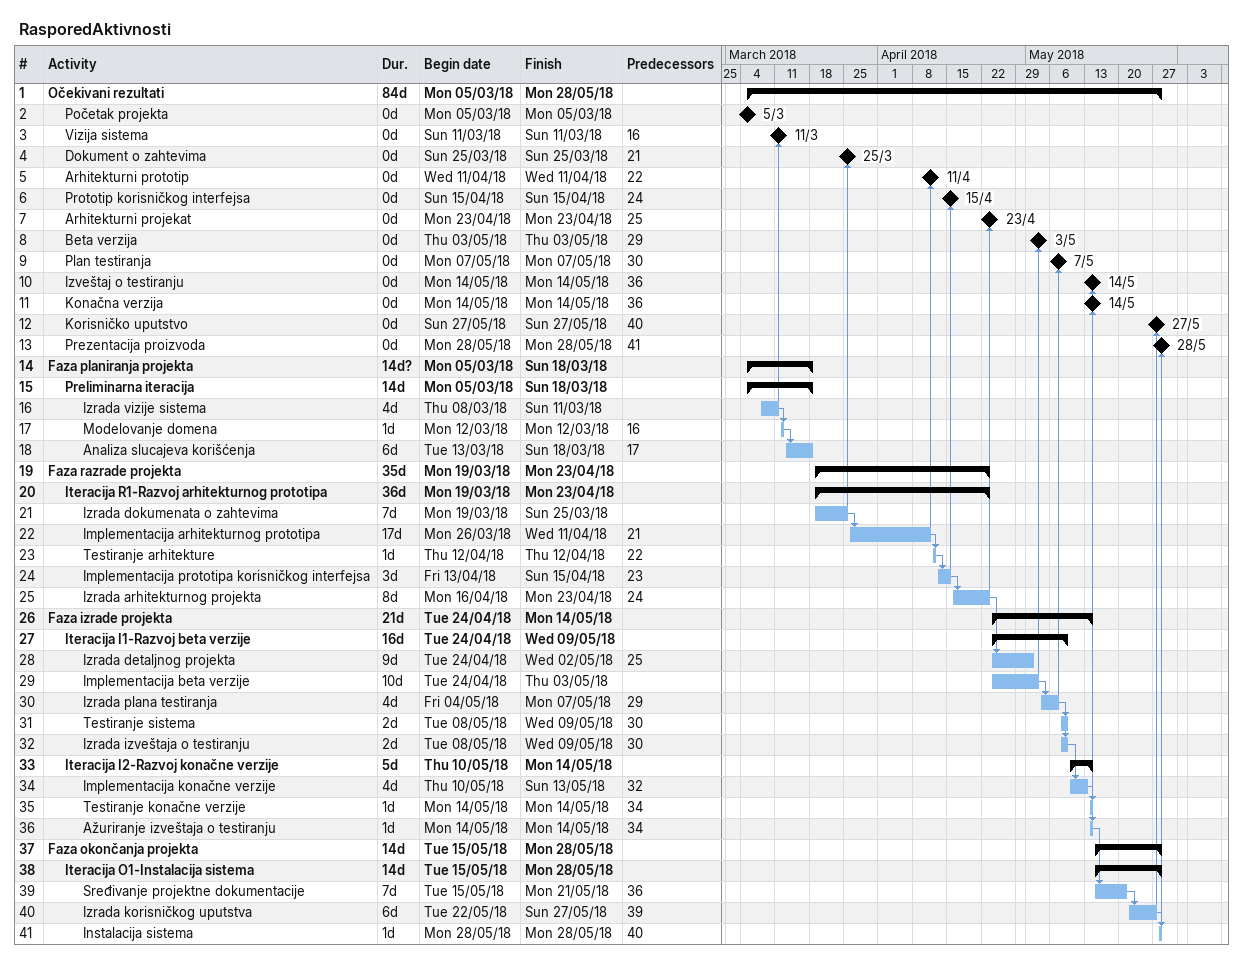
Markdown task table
RasporedAktivnosti

| ID | Level | Task | Duration | Start | Finish | Predecessors |
|---|---|---|---|---|---|---|
| 1 | 1 | **Očekivani rezultati** | 84d | 2018-03-05 | 2018-05-28 |  |
| 2 | 2 | Početak projekta | 0d | 2018-03-05 | 2018-03-05 |  |
| 3 | 2 | Vizija sistema | 0d | 2018-03-11 | 2018-03-11 | 16 |
| 4 | 2 | Dokument o zahtevima | 0d | 2018-03-25 | 2018-03-25 | 21 |
| 5 | 2 | Arhitekturni prototip | 0d | 2018-04-11 | 2018-04-11 | 22 |
| 6 | 2 | Prototip korisničkog interfejsa | 0d | 2018-04-15 | 2018-04-15 | 24 |
| 7 | 2 | Arhitekturni projekat | 0d | 2018-04-23 | 2018-04-23 | 25 |
| 8 | 2 | Beta verzija | 0d | 2018-05-03 | 2018-05-03 | 29 |
| 9 | 2 | Plan testiranja | 0d | 2018-05-07 | 2018-05-07 | 30 |
| 10 | 2 | Izveštaj o testiranju | 0d | 2018-05-14 | 2018-05-14 | 36 |
| 11 | 2 | Konačna verzija | 0d | 2018-05-14 | 2018-05-14 | 36 |
| 12 | 2 | Korisničko uputstvo | 0d | 2018-05-27 | 2018-05-27 | 40 |
| 13 | 2 | Prezentacija proizvoda | 0d | 2018-05-28 | 2018-05-28 | 41 |
| 14 | 1 | **Faza planiranja projekta** | 14d? | 2018-03-05 | 2018-03-18 |  |
| 15 | 2 | **Preliminarna iteracija** | 14d | 2018-03-05 | 2018-03-18 |  |
| 16 | 3 | Izrada vizije sistema | 4d | 2018-03-08 | 2018-03-11 |  |
| 17 | 3 | Modelovanje domena | 1d | 2018-03-12 | 2018-03-12 | 16 |
| 18 | 3 | Analiza slucajeva korišćenja | 6d | 2018-03-13 | 2018-03-18 | 17 |
| 19 | 1 | **Faza razrade projekta** | 35d | 2018-03-19 | 2018-04-23 |  |
| 20 | 2 | **Iteracija R1-Razvoj arhitekturnog prototipa** | 36d | 2018-03-19 | 2018-04-23 |  |
| 21 | 3 | Izrada dokumenata o zahtevima | 7d | 2018-03-19 | 2018-03-25 |  |
| 22 | 3 | Implementacija arhitekturnog prototipa | 17d | 2018-03-26 | 2018-04-11 | 21 |
| 23 | 3 | Testiranje arhitekture | 1d | 2018-04-12 | 2018-04-12 | 22 |
| 24 | 3 | Implementacija prototipa korisničkog interfejsa | 3d | 2018-04-13 | 2018-04-15 | 23 |
| 25 | 3 | Izrada arhitekturnog projekta | 8d | 2018-04-16 | 2018-04-23 | 24 |
| 26 | 1 | **Faza izrade projekta** | 21d | 2018-04-24 | 2018-05-14 |  |
| 27 | 2 | **Iteracija I1-Razvoj beta verzije** | 16d | 2018-04-24 | 2018-05-09 |  |
| 28 | 3 | Izrada detaljnog projekta | 9d | 2018-04-24 | 2018-05-02 | 25 |
| 29 | 3 | Implementacija beta verzije | 10d | 2018-04-24 | 2018-05-03 |  |
| 30 | 3 | Izrada plana testiranja | 4d | 2018-05-04 | 2018-05-07 | 29 |
| 31 | 3 | Testiranje sistema | 2d | 2018-05-08 | 2018-05-09 | 30 |
| 32 | 3 | Izrada izveštaja o testiranju | 2d | 2018-05-08 | 2018-05-09 | 30 |
| 33 | 2 | **Iteracija I2-Razvoj konačne verzije** | 5d | 2018-05-10 | 2018-05-14 |  |
| 34 | 3 | Implementacija konačne verzije | 4d | 2018-05-10 | 2018-05-13 | 32 |
| 35 | 3 | Testiranje konačne verzije | 1d | 2018-05-14 | 2018-05-14 | 34 |
| 36 | 3 | Ažuriranje izveštaja o testiranju | 1d | 2018-05-14 | 2018-05-14 | 34 |
| 37 | 1 | **Faza okončanja projekta** | 14d | 2018-05-15 | 2018-05-28 |  |
| 38 | 2 | **Iteracija O1-Instalacija sistema** | 14d | 2018-05-15 | 2018-05-28 |  |
| 39 | 3 | Sređivanje projektne dokumentacije | 7d | 2018-05-15 | 2018-05-21 | 36 |
| 40 | 3 | Izrada korisničkog uputstva | 6d | 2018-05-22 | 2018-05-27 | 39 |
| 41 | 3 | Instalacija sistema | 1d | 2018-05-28 | 2018-05-28 | 40 |
